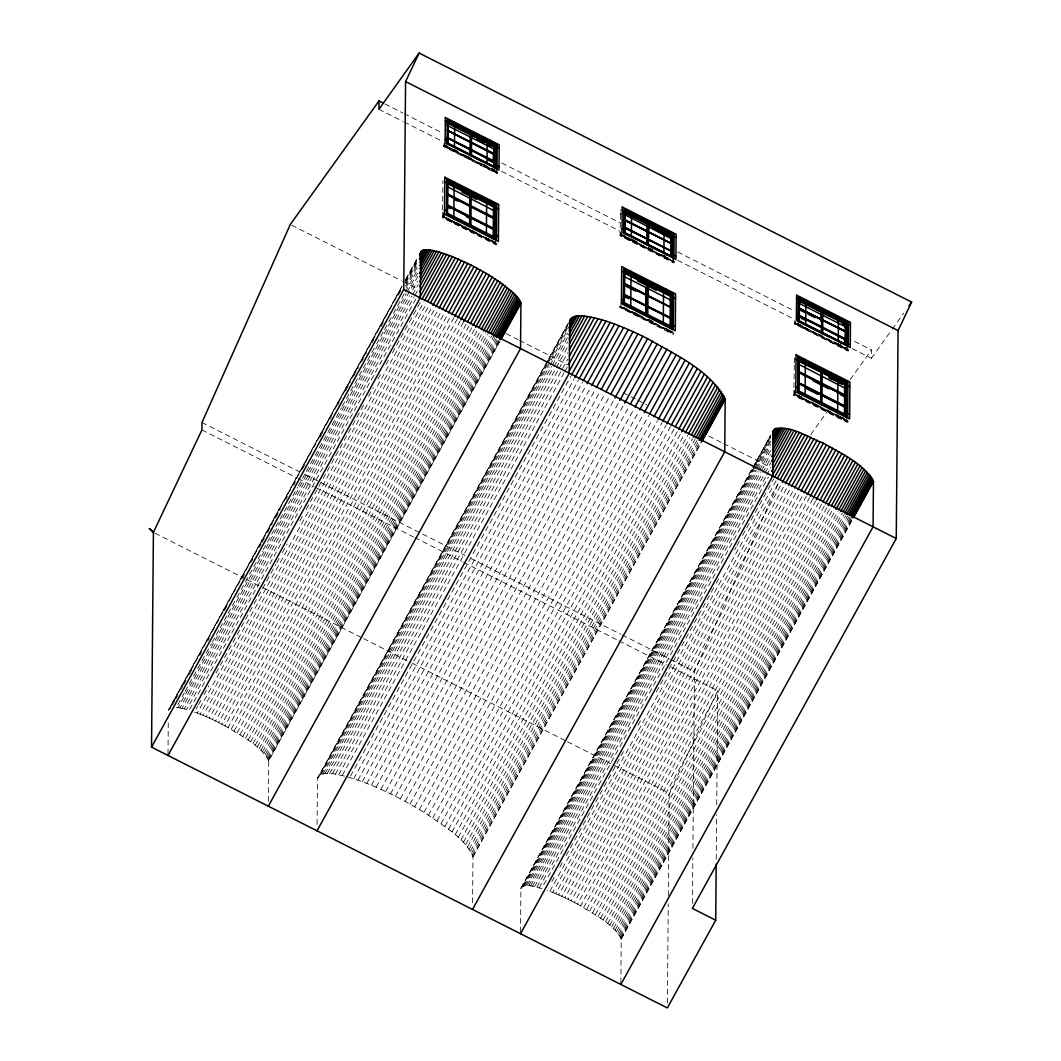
<?xml version="1.0" encoding="UTF-8"?>
<svg xmlns="http://www.w3.org/2000/svg" width="1061" height="1061" viewBox="0 0 1061 1061"><rect width="100%" height="100%" fill="white"/><g stroke="black" fill="none" stroke-linecap="round" stroke-linejoin="round"><path stroke-width="0.75" stroke-dasharray="5 3.75" d="M167.996 753.84L168.261 723.032M268.367 801.334L268.725 760.79L500.182 340.806M317.08 824.251L317.491 778.27C323.141 769.411 336.324 774.848 344.613 776.095M442.517 217.73L443.193 216.537L497.052 243.765L496.389 244.972L442.517 217.73L442.928 180.622M496.137 242.518L495.5 244.07L443.418 217.73L443.458 213.566M496.76 171.259L496.124 172.784L444.042 146.445L444.068 143.606M443.909 212.956L443.869 217.571L495.46 243.102M444.519 143.208L444.811 146.564L444.838 143.567M444.241 213.314L444.121 217.134M495.659 171.511L445.156 145.98L445.182 142.983M446.734 146.869L446.747 144.521M453.591 150.105L468.259 157.2M472.569 902.871L472.967 856.903C464.864 837.633 444.652 826.917 428.472 815.153C402.676 798.96 375.223 784.782 345.833 776.4M486.787 167.121L487.105 167.187M486.349 237.916L486.243 238.99L486.482 238.34L453.1 221.457L452.848 222.12L452.782 221.073L444.546 217.134M488.816 167.054L488.033 169.004L488.697 167.797M495.5 244.07L495.54 239.905M496.124 172.784L496.349 169.256M497.012 173.553L497.675 172.346L443.816 145.105L443.14 146.312L497.012 173.553L497.039 170.397M520.527 932.088L520.911 888.296L752.368 468.312M620.048 235.754L620.712 234.547L674.584 261.788L673.921 262.995L620.048 235.754L620.619 209.945M620.314 307.173L620.804 306.549L672.608 332.743L672.409 333.512L620.314 307.173L620.353 303.008M673.682 257.916L673.032 262.226L620.937 235.887L620.964 233.062L620.075 232.611L620.738 231.404M621.428 232.651L621.719 236.006L621.746 233.009M621.136 302.756L620.778 307.027L673.96 333.207L673.297 334.414L619.425 307.186L620.088 305.979M620.871 982.818L621.242 939.038L852.712 519.054M629.677 310.515L629.995 311.125M630.486 239.547L630.287 240.343L631.547 239.043M663.072 327.398L663.138 328.446L663.377 327.783M664 256.629C662.157 256.298 669.067 257.438 670.234 259.322M665.777 256.351L658.536 253.048M673.032 262.226L673.059 259.388M673.258 258.712L673.231 261.497L621.414 235.303L620.937 235.887M667.396 1002.99L668.258 903.866M668.324 895.603L669.226 793.164L717.713 690.751L667.78 665.512M692.435 903.548L692.833 858.057M692.926 848.309L694.464 671.52L778.734 482.569L552.715 892.447L547.012 890.298M716.241 859.131L716.626 814.556M716.719 804.649L717.713 690.751M793.774 395.342L794.437 394.135L848.309 421.363L847.646 422.57L793.774 395.342L794.45 357.756M794.397 323.91L795.06 322.703L848.933 349.944L848.269 351.151L794.397 323.91L794.424 320.767M847.394 420.116L846.758 421.668L794.676 395.329L794.702 391.164L793.814 390.713L794.477 389.506M848.018 348.857L847.381 350.382L795.286 324.043L795.312 321.218M795.166 390.554L795.127 395.169L846.705 420.7M795.485 390.912L795.365 394.732M798.005 322.12L798.416 324.281M837.739 415.939L837.487 416.602L837.606 415.514M838.349 344.785L838.031 345.382L838.163 344.374L823.561 336.854M846.758 421.668L846.797 417.503M847.381 350.382L847.606 346.854M852.195 348.565L871.426 358.286L871.492 349.958L852.262 340.236M453.524 149.906L453.392 150.901L454.652 149.601M804.782 327.504L804.649 328.499L805.896 327.199M567.967 323.645L317.491 778.27L318.154 776.944M401.562 287.08L168.381 710.061L170.887 707.82M520.911 888.296C525.871 882.407 535.434 887.434 541.694 888.521L768.363 477.225M628.749 310.568L628.404 311.722L629.067 310.515M664.663 328.724L664.319 329.878L664.982 328.671M803.535 397.941L802.753 399.878L803.416 398.671M452.463 149.866L452.119 150.848L452.782 149.641M803.721 327.464L803.376 328.446L804.039 327.239M444.042 146.445L444.957 145.065L452.901 149.084M444.731 145.914L496.084 171.882M445.156 145.98L445.673 145.052M446.323 146.431L446.747 145.636M454.002 150.317L454.44 149.521L459.081 151.842M469.532 158.394L486.972 166.67M168.381 710.061L402.238 285.727M405.859 279.149L417.835 257.425M405.554 280.011L417.53 258.128M442.57 213.115L443.233 211.908M169.999 708.191L401.469 288.221M405.461 280.979L417.424 259.255M172.492 704.928L174.879 700.578M175.675 699.133L178.076 694.796M181.272 689L182.863 686.096M183.659 684.65L186.06 680.313M189.243 674.517L192.439 668.722M199.627 655.685L201.219 652.794M207.611 641.202L209.203 638.311M224.362 610.791L226.762 606.454M241.921 578.935L244.322 574.585M251.497 561.561L253.102 558.656M259.481 547.078L261.086 544.174M261.881 542.728L264.269 538.378M267.465 532.595L272.253 523.895M275.449 518.113L280.237 509.413M285.82 499.28L287.425 496.389M293.804 484.797L295.396 481.906M302.584 468.869L304.984 464.519M320.143 437.013L322.544 432.663M329.719 419.625L331.311 416.734M337.703 405.143L339.295 402.252M345.687 390.66L350.475 381.973M353.671 376.178L358.459 367.491M361.642 361.708L366.43 353.008M372.026 342.875L373.618 339.984M380.806 326.947L383.193 322.597M398.366 295.091L400.753 290.741M405.541 282.054L417.517 260.33M405.819 283.234L417.795 261.51M405.488 285.993L417.45 264.269M444.334 216.325L443.418 217.73M406.124 287.398L418.087 265.674M177.863 704.57L184.256 692.979M185.052 691.533L211.391 643.735M212.187 642.29L219.375 629.253M220.171 627.807L227.346 614.783M228.142 613.324L236.126 598.842M236.921 597.396L262.465 551.057M263.261 549.611L297.584 487.331M298.38 485.885L305.568 472.848M306.364 471.402L314.348 456.92M315.144 455.474L341.483 407.676M342.279 406.23L375.806 345.409M376.602 343.963L383.79 330.926M384.586 329.48L392.57 314.998M393.366 313.552L404.533 293.274M405.342 291.828L418.1 268.658M176.272 707.462L178.049 707.66L406.31 293.473M407.119 292.014L417.49 273.194M178.049 707.66L179.985 707.966L417.835 276.39M179.985 707.966L182.068 708.377L409.546 295.634M412.729 289.839L417.53 281.152M452.278 220.343L451.495 222.279L452.158 221.073M182.068 708.377L184.309 708.907L411.774 296.165M412.57 294.706L418.153 284.573M184.309 708.907L186.67 709.53L414.148 296.788M414.944 295.343L418.127 289.547M415.832 298.977L189.163 710.273L186.67 709.53M196.086 709.159L197.678 706.255M198.487 704.809L200.874 700.459M204.07 694.676L208.858 685.976M216.046 672.953L275.9 564.333M276.696 562.887L279.096 558.537M282.292 552.741L287.08 544.054M299.839 520.885L303.035 515.089M306.231 509.293L365.289 402.132M368.485 396.337L373.273 387.65M378.061 378.963L381.257 373.167M386.045 364.48L389.241 358.684M392.424 352.889L421.164 300.754M494.24 170.662L494.678 169.866M194.495 712.05L197.306 713.085L423.976 301.788M197.306 713.085L200.197 714.212L426.071 304.361M200.197 714.212L203.155 715.419L429.029 305.568M203.155 715.419L206.192 716.705L432.066 306.868M206.192 716.705L209.269 718.085L435.143 308.234M209.269 718.085L212.372 719.517L438.246 309.679M212.372 719.517L215.516 721.029L441.389 311.178M215.516 721.029L218.659 722.594L444.532 312.743M486.057 238.128L486.575 237.2M488.193 238.5L487.41 240.436L488.073 239.229M218.659 722.594L221.815 724.212L447.689 314.361M221.815 724.212L224.945 725.87L450.819 316.032M268.725 760.79C260.462 744.928 242.518 736.878 228.062 727.581L454.731 316.284M231.126 729.318L456.999 319.48M234.149 731.082L460.023 321.244M237.107 732.872L463.79 321.576M239.998 734.676L466.668 323.38M242.81 736.48L469.479 325.183M245.515 738.284L472.185 326.987M248.115 740.074L474.784 328.791M250.595 741.851L477.264 330.568M252.956 743.615L480.421 330.873M255.184 745.339L482.649 332.597M257.253 747.024L485.527 332.836M259.176 748.681L487.45 334.494M260.94 750.273L489.214 336.085M262.544 751.811L491.614 336.178M263.964 753.297L493.829 336.218M265.21 754.716L495.076 337.623M266.271 756.055L496.137 338.963M267.147 757.315L497.012 340.223M267.823 758.482L498.484 339.958M268.314 759.57L498.975 341.045M268.592 760.565L500.063 340.594M620.897 212.518L620.234 213.725L621.136 214.163M317.677 778.111L567.953 324.096M320.011 775.1L567.436 326.151M321.377 774.424L547.251 364.586M548.046 363.141L568.006 326.934M323.048 773.933L567.277 330.793M621.414 235.303L621.852 234.508L625.831 236.523M324.998 773.628L549.266 366.682M550.075 365.236L567.635 333.366M621.64 235.37L672.979 261.324M622.568 234.508L622.064 235.423L672.555 260.966L673.072 260.038M327.226 773.496L551.495 366.549M552.304 365.09L567.463 337.584M329.719 773.535L553.192 368.034M553.988 366.589L567.569 341.96M332.464 773.761L567.927 346.536M629.796 238.526L629.027 240.29L629.69 239.096M335.475 774.159L558.152 370.103M558.948 368.658L567.728 352.729M630.91 239.759L631.348 238.964L637.263 241.961M338.711 774.729L567.781 359.095M342.172 775.472L564.054 372.875M564.85 371.43L567.25 367.079M350.501 776.029L570.791 376.323M353.751 778.734L574.041 379.029M647.555 248.407L662.409 255.369M357.955 780.14L578.245 380.435M362.305 781.692L582.595 381.987M366.801 783.403L586.282 385.143M371.39 785.246L590.884 386.986M665.605 257.253L664.942 258.446L665.777 256.391L661.401 254.322M376.085 787.222L595.566 388.963M380.846 789.318L600.34 391.071M385.673 791.546L605.168 393.286M390.528 793.867L609.226 397.053M395.408 796.294L614.107 399.48M400.289 798.8L618.987 401.986M405.143 801.387L623.841 404.573M409.97 804.052L629.452 405.793M672.449 331.191L671.945 332.106L662.966 327.57M620.778 307.027L672.356 332.544M414.732 806.758L634.213 408.512M419.413 809.53L638.908 411.27M424.002 812.328L643.496 414.069M428.472 815.153L648.762 415.448M432.822 817.991L652.316 419.732M437.013 820.829L657.303 421.124M441.044 823.668L662.13 422.517M444.891 826.479L665.976 425.328M448.551 829.264L670.433 426.655M451.986 832.01L674.677 427.954M455.209 834.702L677.886 430.647M458.193 837.328L680.87 433.273M460.925 839.874L684.411 434.373M463.405 842.341L687.674 435.395M465.607 844.715L689.889 437.769M467.53 846.996L692.608 438.604M469.174 849.158L695.048 439.32M470.527 851.201L697.196 439.904M471.575 853.11L698.244 441.827M472.331 854.887L699.796 442.158M472.782 856.532L701.042 442.344M472.967 856.903L701.241 442.716M797.567 324.029L798.005 323.234M794.052 363.008L794.716 361.801M820.776 335.992L821.904 336.562M752.793 467.53L770.724 435.01M521.031 888.203L751.692 469.678M754.902 464.042L770.856 434.917M522.529 886.439L752.395 469.36M753.191 467.901L770.75 436.044M523.418 886.068L770.843 437.119M524.492 885.802L753.562 470.169M754.358 468.723L770.326 439.758M795.578 393.923L794.676 395.329M525.752 885.656L754.822 470.023M755.618 468.577L770.777 441.058M527.184 885.63L756.254 469.983M757.05 468.538L770.618 443.922M528.802 885.71L757.063 471.522M757.859 470.063L770.631 446.893M530.566 885.895L758.84 471.707M759.636 470.262L770.817 449.983M532.516 886.2L760.777 472.012M761.573 470.567L770.352 454.638M534.598 886.625L762.063 473.882M762.872 472.437L770.843 457.954M536.826 887.142L764.305 474.4M765.1 472.954L770.684 462.821M837.805 344.374L838.243 343.578M837.938 344.573L838.442 343.645M539.2 887.778L765.87 476.482M766.665 475.036L770.657 467.795M839.954 345.409L839.291 346.602L840.06 344.838L846.691 348.194M845.498 348.26L845.935 347.464M551.8 881.598L554.996 875.816M559.784 867.116L562.98 861.333M566.176 855.537L625.234 748.363M638.006 725.193L641.202 719.398M656.361 691.891L715.419 584.717M716.228 583.271L719.411 577.476M734.583 549.969L736.175 547.065M736.971 545.619L739.371 541.269M742.567 535.487L773.694 479.002M846.598 349.719L847.328 349.48M549.823 891.32L776.506 480.036M552.715 892.447L555.685 893.667L781.559 483.816M555.685 893.667L558.709 894.953L784.583 485.116M558.709 894.953L561.786 896.32L787.66 486.482M561.786 896.32L564.903 897.765L790.777 487.914M564.903 897.765L568.046 899.264L793.92 489.426M837.315 415.726L837.819 414.798M568.046 899.264L571.189 900.829L797.063 490.991M839.45 416.098L838.667 418.034L839.331 416.827M571.189 900.829L574.333 902.447L800.206 492.609M574.333 902.447L577.476 904.118L803.349 494.28M621.242 939.038C612.993 923.176 595.049 915.126 580.579 905.829L806.453 495.978M583.656 907.566L809.53 497.715M586.68 909.33L813.349 498.033M589.637 911.12L815.511 501.269M592.529 912.911L818.402 503.073M595.327 914.715L822.01 503.431M598.033 916.518L824.715 505.235M600.645 918.322L827.315 507.025M603.125 920.099L830.591 507.357M605.486 921.85L832.951 509.121M607.701 923.587L835.179 510.845M609.783 925.272L838.057 511.084M611.706 926.916L839.98 512.728M613.47 928.521L842.54 512.887M615.075 930.059L844.132 514.426M616.494 931.545L845.564 515.911M617.741 932.951L847.606 515.871M618.802 934.29L848.667 517.211M619.664 935.55L850.338 517.025M620.353 936.73L851.015 518.192M620.831 937.818L851.492 519.28M621.123 938.813L852.58 518.829M871.426 358.286L891.32 330.448M892.274 329.135L903.64 313.22M810.75 434.559L827.142 411.734M850.285 379.506L871.492 349.958M795.286 324.043L795.777 323.446L847.58 349.653M384.904 103.938L402.663 112.904M404.135 113.66L442.583 133.102M501.747 163.009L620.062 222.837M677.74 252.001L794.583 311.072M378.923 109.27L402.583 121.233M404.069 121.988L442.517 141.431M501.681 171.338L619.995 231.165M677.674 260.33L794.517 319.401M491.349 168.208L495.063 170.078M648.536 247.677L652.847 249.865M467.264 156.166L471.575 158.341M483.073 164.15L487.384 166.338M491.296 168.314L495.01 170.198M622.369 234.587L626.083 236.47M632.674 239.799L636.985 241.974M648.483 247.783L652.794 249.972M837.195 343.207L846.267 347.796M464.4 154.893L471.575 158.527M480.195 162.89L487.37 166.511M627.157 237.187L636.985 242.16M648.483 247.969L652.78 250.144M797.527 323.34L804.158 326.682M818.522 333.95L822.832 336.125M834.317 341.934L838.628 344.109M447.225 146.564L452.318 149.137M488.246 167.306L493.458 170.489M624.133 236.006L643.682 245.9M798.482 324.162L803.575 326.735M804.835 327.385L819.503 334.799M839.503 344.905L844.702 348.088M796.413 323.578L845.484 348.393M444.519 145.848L496.323 172.054M795.75 323.963L847.089 349.918M648.589 319.48L652.992 321.708M797.859 394.957L801.678 396.88M840.153 416.336L843.972 418.273M456.588 222.518L460.898 224.693M464.519 226.563L468.869 228.765M472.384 230.516L476.694 232.691M490.845 239.839L494.811 241.842M634.929 312.69L642.104 316.324M648.682 319.679L655.035 322.862M666.414 328.618L673.045 331.96M797.806 395.077L804.158 398.286M810.71 401.575L815.02 403.75M815.776 404.161L820.126 406.363M826.519 409.559L830.829 411.734M834.636 413.697L843.906 418.379M445.7 217.372L452.967 221.046M453.392 221.258L489.771 239.653M623.881 307.465L630.287 310.701M631.772 311.443L659.876 325.661M663.258 327.358L667.608 329.573M796.944 394.971L804.225 398.644M804.636 398.856L844.874 419.201M487.503 238.632L495.036 242.664M622.873 307.305L661.931 327.053M795.79 394.732L846.293 420.262M445.222 217.784L495.699 243.301M796.479 395.382L803.097 398.724M804.53 399.453L846.957 420.899M291.762 225.237L401.204 280.568M402.689 281.311L417.477 288.791M506.216 333.658L518.047 339.639M519.532 340.395L568.338 365.064M623.059 392.742L636.361 399.466M637.847 400.222L646.719 404.705M708.841 436.111L722.143 442.835M723.629 443.591L770.949 467.516M201.961 422.503L299.573 471.853M305.488 474.851L465.222 555.606M471.137 558.603L620.513 634.12M621.998 634.876L669.319 658.801M670.804 659.544L694.464 671.52M201.895 429.957L296.549 477.808M298.035 478.564L314.295 486.787M315.78 487.529L413.392 536.893M414.878 537.635L462.198 561.561M463.684 562.317L617.489 640.088M618.974 640.831L666.295 664.77M155.012 533.179L245.21 578.775M246.696 579.518L261.47 586.998M262.956 587.754L362.026 637.833M363.499 638.589L410.819 662.502M412.291 663.258L566.07 741.002M567.542 741.758L669.226 793.164M577.476 904.118L580.579 905.829M224.945 725.87L228.062 727.581"/><path stroke-width="1.5" d="M716.202 864.078L715.711 920.205L667.342 1007.95L151.537 747.143L153.407 532.357L201.895 429.957L201.961 422.503L290.29 224.481L378.989 100.941L383.432 103.182M378.989 100.941L378.923 109.27L419.122 53.05L911.624 302.067L898.07 330.594L896.253 538.524L692.395 908.415L715.711 920.205M151.537 747.143L403.75 289.52L405.567 81.578L419.122 53.05M446.442 214.189L446.774 179.216L496.707 204.468L496.376 239.441L446.442 214.189L496.402 239.388M447.092 143.036L447.291 119.23L497.238 144.482L496.999 168.341L446.774 142.943M447.278 138.288L447.49 137.519L494.492 161.285L494.28 162.054L447.49 137.903M470.288 142.346L447.344 130.344L494.559 153.739L494.346 154.508L471.402 142.903M448.153 120.039L447.517 144.017L448.153 120.039L496.309 144.402L495.673 168.367L496.309 144.402M447.211 204.839L447.105 182.771L494.094 206.537L493.445 206.922M447.689 143.394L448.233 121.272L495.368 145.105L495.169 167.93M495.487 238.539L495.792 204.521L447.623 180.171L447.331 214.189L495.487 238.539L495.063 239.335L491.376 237.465M447.41 214.972L447.702 181.484L494.837 205.317L494.545 238.805M448.233 121.272L448.034 144.097L453.644 146.935M452.649 184.68L452.636 185.542L453.79 181.749M453.02 217.81L453.458 217.28L453.471 218.699M454.095 147.28L454.081 146.325L453.644 147.121M454.32 122.095L453.166 125.331M453.856 216.51L454.121 186.564M454.466 146.829L454.638 126.418M469.386 195.609L462.052 192.068M469.572 224.455L470.036 194.362L469.758 226.232M470.182 154.773L470.567 134.15L470.381 155.436M470.912 199.03L471.164 194.932L470.885 226.802M471.296 155.344L471.336 150.45M471.495 156.007L471.469 135.251M486.376 235.29L486.667 203.022M487.012 163.288L487.185 142.877L486.747 143.673M486.88 201.988L486.72 203.367M488.564 202.837L488.551 203.699L489.705 199.906M489.386 236.855L489.373 235.436L488.935 236.232M490.01 165.436L489.983 164.482L489.545 165.277M490.222 140.251L489.081 143.487M493.338 162.85L493.405 154.667M493.166 238.712L493.511 206.802L447.397 183.487M447.928 123.195L493.975 146.63L493.789 166.71L494.519 166.59M447.132 205.914L493.697 229.455L493.909 228.486L446.906 204.733M447.238 194.839L493.789 218.38L494.002 217.425L446.999 193.659M493.816 238.712L494.837 205.317M494.797 155.901L494.877 146.763L446.96 122.532M495.063 239.335L495.792 204.521M419.427 254.534L422.212 250.555L428.485 249.826L438.883 251.895L452.41 256.576L470.872 264.958L486.362 273.446L500.328 282.438L513.153 292.637L518.484 298.42L520.938 303.154L520.54 348.565L268.327 806.201M623.337 303.645L623.669 268.658L673.616 293.91L673.284 328.883L623.337 303.645L673.311 328.844M623.961 232.531L624.2 208.672L674.133 233.924L673.894 257.783L623.987 232.478M623.974 283.34L623.802 304.427L627.475 306.284M625.048 209.494L624.412 233.46L625.048 209.494L673.218 233.844L673.019 257.027L624.849 232.677M624.12 294.282L623.735 301.921M624.531 212.001L624.345 232.24M624.319 304.414L624.611 270.926L671.732 294.759L671.441 328.247L668.642 326.828M672.064 257.372L672.263 234.547L625.128 210.715L624.929 233.539L630.539 236.378M630.367 308.141L630.353 306.722L629.916 307.518M630.698 271.192L629.544 274.985M630.99 236.722L630.977 235.767M631.215 211.537L630.075 214.773M630.764 305.953L631.016 276.006M631.361 236.271L631.547 215.874M645.857 314.043L646.083 288.486M646.03 314.905L646.268 288.486M647.077 244.216L647.462 223.592L647.276 244.892M646.666 315.674L646.945 283.817L646.467 313.897L623.072 302.067M647.754 296.218L648.059 284.375L647.78 316.244M648.205 244.786L648.589 224.163L648.404 245.449M663.297 322.411L663.563 292.465M663.907 252.73L664.093 232.319L663.655 233.115M666.281 326.297L666.268 324.891M666.613 289.348L665.459 293.141M666.905 254.879L666.892 253.924M667.13 229.693L665.976 232.929M670.061 328.167L670.406 296.244L624.239 273.048M671.348 256.006L670.937 235.953L670.698 256.152L671.414 256.033L672.263 234.547M670.711 328.154L671.003 295.979L624.001 272.213L671.069 295.979L670.804 326.576L672.422 324.825L675.3 326.218M671.162 306.801L670.99 326.297L647.595 314.467M672.687 293.963L671.958 328.777L672.687 293.963L624.531 269.613L624.226 303.632L672.395 327.982M672.581 257.81L672.661 247.797M317.027 830.829L569.24 373.193L569.704 320.634C574.571 312.332 586.773 316.801 594.385 317.836C612.953 322.398 630.566 330.157 647.621 338.658C675.393 354.997 709.517 369.586 725.18 399.268L724.716 451.8L472.503 909.436M797.991 356.867L797.686 391.788L847.633 417.039L797.713 391.748L797.991 356.867L847.964 382.066L847.633 417.039M798.522 296.881L798.31 320.687L798.548 296.828L848.482 322.08L848.283 345.886L798.031 320.541M798.257 363.194L798.88 357.769L847.036 382.119L846.744 416.137L798.588 391.788L798.88 357.769M798.973 298.433L798.761 321.616L799.198 320.833L847.368 345.183L847.567 322L799.41 297.65L798.973 298.433L847.129 322.783L846.943 343.817L845.763 344.785L845.869 323.91L822.726 312.849M798.402 381.43L798.588 361.204L845.352 384.135L798.349 360.369L798.654 361.085M799.172 300.793L798.933 320.992L799.41 297.65M840.193 413.565L845.803 416.403L846.094 382.915L798.96 359.082L798.668 392.57L818.641 402.676M799.278 321.695L799.477 298.87L846.612 322.703L846.413 345.528M804.729 396.297L804.702 394.878M805.047 359.347L803.893 363.141M805.352 324.878L805.326 323.923L804.888 324.719L829.317 336.881M805.564 299.693L804.424 302.929M805.087 396.429L805.365 364.162M805.723 324.427L805.896 304.03M820.909 321.072L820.975 313.313M820.816 402.053L821.294 371.973L821.015 403.83M821.426 332.372L821.811 311.748L821.625 333.035M821.917 404.944L822.195 373.14M822.752 333.605L822.726 312.69M837.659 410.567L837.911 380.62M838.256 340.886L838.442 320.475L838.004 321.271M838.654 319.653L838.508 320.674M840.617 413.034L840.63 414.453M840.962 377.504L839.808 381.297M841.254 343.035L841.24 342.08L840.803 342.875M841.479 317.849L840.325 321.085M844.622 343.989L844.596 338.817M845.285 324.109L845.047 344.308L845.763 344.188M798.389 383.512L844.941 407.053L845.166 406.098L798.164 382.331M798.482 372.438L845.047 395.978L845.259 395.024L798.257 371.257M845.537 339.653L845.75 338.883L798.747 315.117L798.535 315.886L845.537 339.653L798.535 315.488M822.66 320.515L845.604 331.708M846.094 382.915L845.153 414.732L846.771 412.981L849.649 414.374M846.015 338.326L846.134 324.361L798.946 300.581L799.384 299.786L796.559 298.3M846.307 416.933L847.036 382.119M520.513 933.707L772.726 476.071L773.124 430.66C787.58 422.331 809.211 438.365 823.402 443.193C841.174 453.657 862.938 462.768 873.455 481.402L873.07 526.813L620.844 984.436M421.018 251.629L420.196 297.836L167.983 755.459M447.702 122.983L448.14 122.187L445.315 120.702M447.543 124.469L448.206 123.248M447.371 143.354L447.967 141.086L445.143 139.588M447.623 180.171L447.185 180.967L495.354 205.317M447.702 181.484L447.026 182.704L494.161 206.537M447.013 185.595L447.596 183.314L444.771 181.829M419.931 253.937L421.522 251.046M419.824 254.905L422.212 250.555M419.917 255.98L423.1 250.184M419.387 258.619L424.175 249.932M419.851 259.918L425.434 249.786M446.92 211.829L447.357 211.033L444.532 209.547M419.692 262.783L426.867 249.746M419.705 265.754L428.485 249.826M419.877 268.844L430.262 250.025M419.427 273.499L432.198 250.33M419.917 276.815L434.281 250.741M493.975 146.63L495.368 145.105M419.758 281.682L436.522 251.271M493.949 149.004L494.665 148.885M494.678 148.301L496.296 146.551L499.174 147.93M419.732 286.656L438.883 251.895M494.346 154.508L447.344 130.344M419.824 291.735L441.376 252.637M419.241 298.366L443.989 253.473M494.28 162.054L447.278 137.89M421.96 299.308L446.708 254.415M424.771 300.343L449.519 255.449M427.663 301.47L452.41 256.576M430.633 302.677L455.368 257.783M432.861 305.422L458.405 259.07M435.938 306.788L461.482 260.449M439.055 308.234L464.585 261.881M493.418 210.41L494.134 210.29M494.134 209.428L495.766 207.677L498.643 209.057M442.185 309.732L467.729 263.393M493.789 218.38L446.999 194.229M445.328 311.297L470.872 264.958M493.697 229.455L446.906 205.304M448.485 312.915L474.028 266.576M493.179 236.391L493.909 236.271M493.895 237.133L495.527 235.383L498.405 236.775M451.615 314.586L477.158 268.234M454.731 316.284L480.275 269.945M457.795 318.035L483.339 271.682M460.819 319.799L486.362 273.446M463.79 321.576L489.32 275.237M467.477 321.934L492.211 277.04M470.275 323.738L495.023 278.844M472.981 325.541L497.728 280.648M475.58 327.332L500.328 282.438M478.869 327.663L502.808 284.215M481.23 329.427L505.169 285.979M483.445 331.151L507.397 287.703M486.323 331.39L509.466 289.401M488.246 333.035L511.389 291.046M490.805 333.194L513.153 292.637M492.41 334.732L514.757 294.189M493.829 336.218L516.176 295.661M495.872 336.178L517.423 297.08M496.933 337.517L518.484 298.42M498.604 337.332L519.36 299.679M499.28 338.512L520.036 300.847M499.771 339.6L520.527 301.934M500.858 339.135L520.805 302.942M500.978 339.361L520.938 303.154M625.128 210.715L624.452 211.935L671.586 235.767M624.597 212.425L625.035 211.643L622.21 210.144M624.757 212.757L670.937 235.953M624.438 213.911L625.115 212.691M569.545 321.191L571.136 318.3M569.028 323.26L572.224 317.464M569.598 324.043L573.59 316.801M568.868 327.889L575.261 316.311M569.226 330.475L577.211 315.992M624.279 232.797L624.876 230.529L622.051 229.03M569.054 334.679L579.439 315.86M569.16 339.069L581.932 315.899M569.518 343.631L584.677 316.125M569.333 349.825L587.688 316.523M569.372 356.191L590.924 317.093M568.842 364.188L594.385 317.836M569.319 370.899L598.046 318.764M624.067 273.552L624.505 272.77L621.68 271.271M571.587 374.878L601.919 319.852M574.837 377.57L605.964 321.098M579.041 378.989L610.168 322.504M623.669 302.756L624.253 300.475L621.441 298.99M583.391 380.541L614.518 324.056M587.078 383.697L619.014 325.767M670.844 238.446L671.573 238.327M673.218 233.844L672.78 234.627L624.611 210.277M671.573 237.744L673.191 235.993L676.082 237.385M591.68 385.541L623.603 327.61M671.255 243.566L624.465 219.415M671.189 251.099L624.399 226.961M596.375 387.517L628.298 329.586M671.414 256.629L673.032 254.879L675.91 256.271M601.136 389.612L633.059 331.695M605.964 391.841L637.886 333.91M610.818 394.161L642.741 336.231M614.903 398.034L647.621 338.658M671.069 295.979L671.732 294.759M670.313 299.852L671.029 299.732M671.043 298.87L672.661 297.12L675.539 298.512M670.698 307.252L623.908 283.101M619.783 400.541L652.502 341.165M624.637 403.127L657.356 343.751M670.088 325.833L670.804 325.714M630.261 404.347L662.183 346.416M635.022 407.053L666.945 349.122M639.703 409.825L671.626 351.894M644.292 412.623L676.215 354.692M649.557 414.002L680.685 357.517M653.908 416.84L685.035 360.355M658.099 419.679L689.226 363.194M662.926 421.058L693.257 366.032M666.785 423.883L697.104 368.843M671.228 425.209L700.764 371.629M675.472 426.509L704.199 374.374M678.695 429.201L707.422 377.066M681.679 431.827L710.406 379.692M685.207 432.928L713.138 382.239M688.483 433.949L715.618 384.705M691.48 434.877L717.82 387.093M693.403 437.159L719.743 389.36M695.844 437.861L721.387 391.522M697.992 438.458L722.74 393.565M699.053 440.381L723.788 395.474M700.592 440.7L724.544 397.265M701.838 440.899L724.995 398.896M702.037 441.27L725.18 399.268M799.477 298.87L798.814 300.091L845.949 323.923L846.612 322.703M798.787 302.067L799.463 300.847M798.8 307.969L821.532 319.945M798.628 320.952L799.225 318.685L796.4 317.186M798.96 359.082L798.283 360.302L845.418 384.135M798.416 361.708L798.853 360.926L796.029 359.427M773.151 431.708L774.742 428.803M773.23 432.782L775.631 428.432M772.713 435.408L776.705 428.167M773.177 436.721L777.965 428.021M773.018 439.572L779.397 427.994M773.031 442.556L781.015 428.074M773.204 445.647L782.793 428.259M772.753 450.288L784.729 428.564M771.652 456.495L786.811 428.989M844.715 325.13L842.235 323.724M847.129 322.783L847.567 322M845.206 326.602L845.922 326.483M845.922 325.899L847.553 324.149L850.431 325.528M771.48 461.376L789.039 429.506M772.262 464.904L791.413 430.143M845.604 332.106L845.816 331.337L798.601 307.955L845.816 331.722M771.559 471.429L793.907 430.885M771.771 476.614L796.519 431.721M846.943 343.817L847.381 343.035L850.259 344.427M774.49 477.556L799.225 432.663M777.302 478.591L802.036 433.697M780.193 479.705L804.941 434.811M782.355 482.37L807.898 436.031M785.392 483.657L810.922 437.318M788.469 485.036L813.999 438.684M844.689 384.52L844.437 413.989L845.153 413.87M844.662 388.008L845.378 387.888M845.392 387.026L847.01 385.276L849.901 386.668M791.572 486.469L817.116 440.129M845.047 395.978L798.243 371.827M794.716 487.98L820.259 441.628M797.859 489.545L823.402 443.193M844.941 407.053L798.151 382.902M801.015 491.163L826.546 444.824M804.145 492.821L829.689 446.482M807.262 494.532L832.792 448.193M810.325 496.269L835.869 449.93M813.349 498.033L838.893 451.694M816.307 499.824L841.85 453.485M819.994 500.182L844.742 455.288M822.805 501.986L847.54 457.092M825.511 503.789L850.259 458.896M828.11 505.58L852.858 460.686M831.4 505.911L855.338 462.463M833.747 507.662L857.699 464.227M835.975 509.399L859.914 465.951M838.853 509.638L861.996 467.636M840.776 511.283L863.919 469.28M843.336 511.429L865.683 470.885M844.941 512.98L867.288 472.424M846.36 514.452L868.707 473.909M848.402 514.426L869.954 475.315M849.463 515.765L871.015 476.654M851.134 515.566L871.877 477.914M851.811 516.747L872.566 479.095M852.301 517.834L873.044 480.182M853.389 517.383L873.336 481.177M853.508 517.609L873.455 481.402M908.959 305.78L911.624 302.067M837.713 382.278L842.978 384.666M405.567 81.578L898.07 330.594M447.715 120.835L495.885 145.185M447.556 122.492L494.691 146.325L494.506 167.187L496.137 165.436L499.015 166.829M623.855 211.975L671.785 236.205M799.105 300.913L821.599 312.279M476.906 139.018L484.24 142.718M487.171 144.203L490.991 146.126M652.343 227.717L662.608 232.903M665.34 234.295L669.159 236.218M665.274 234.401L669.093 236.338M624.438 214.494L671.759 238.911M446.933 125.238L470.328 137.068M471.455 137.625L494.85 149.468M798.177 302.836L821.585 314.666M822.713 315.236L846.108 327.067M493.511 149.654L494.413 150.105M844.768 327.252L845.67 327.703M624.253 219.799L671.454 243.579L624.253 220.184M493.776 154.84L493.697 162.771M799.888 309.998L804.967 312.571M807.898 314.056L815.233 317.769M624.186 227.333L671.388 251.112L624.186 227.73M488.312 160.052L492.132 161.975M801.095 318.194L804.901 320.117M447.954 143.222L496.11 167.585M473.75 157.108L480.938 160.742M643.47 242.916L659.266 250.9M800.684 322.411L803.495 323.83M624.093 270.409L672.25 294.759M798.442 358.565L846.612 382.915M646.733 284.189L647.847 284.759M821.081 372.345L822.209 372.915M470.514 196.338L476.376 199.309M637.489 280.767L646.295 285.21M648.881 286.523L656.215 290.237M829.092 377.65L836.426 381.35M829.118 377.809L832.023 379.281M494.32 210.874L447.066 186.497M624.2 276.536L671.215 300.316M845.577 388.472L798.323 364.095M669.876 300.422L670.777 300.886M623.895 283.672L670.897 307.438L624.133 284.282M454.625 199.587L457.556 201.073M626.242 286.364L635.924 291.258M813.217 380.899L820.551 384.599M821.665 385.17L828.999 388.883M840.339 394.612L844.158 396.549M623.802 294.176L670.804 317.942L624.04 294.772M447.145 205.33L470.766 217.28M820.896 394.307L844.954 406.469M446.708 206.696L450.514 208.632M466.256 216.59L469.201 218.075M623.298 295.992L628.696 298.725M805.776 388.26L817.514 394.188M795.79 387.146L798.615 388.631M447.079 213.075L494.094 236.855M798.323 390.673L845.338 414.453M467.384 225.078L470.262 226.524M481.747 232.332L488.935 235.966M490.341 236.683L493.14 238.102M637.104 310.886L648.603 316.695M798.151 392.583L801.824 394.44M403.75 289.52L896.253 538.524M444.811 177.214L444.493 214.163L498.365 241.391L498.683 204.441L444.811 177.214M445.341 117.546L445.116 142.731L498.988 169.972L499.2 144.787L445.341 117.546M621.719 266.656L621.401 303.605L675.26 330.846L675.578 293.884L621.719 266.656M622.237 207.001L622.025 232.173L675.884 259.414L676.109 234.229L622.237 207.001M796.068 354.812L795.75 391.761L849.609 418.989L849.941 382.04L796.068 354.812M796.586 295.144L796.373 320.329L850.232 347.57L850.458 322.385L796.586 295.144M623.802 294.746L670.804 318.512L623.802 294.746M153.54 532.423L149.376 528.577L153.54 532.423"/></g></svg>
